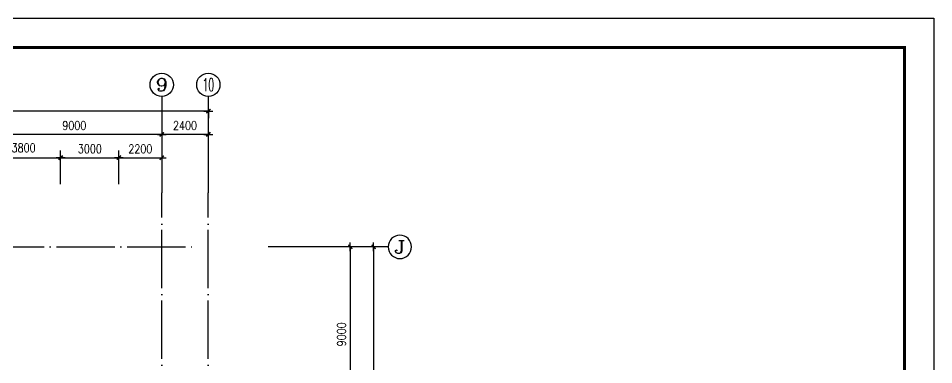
# Model space of a CAD drawing. Extents: x -55219 to 470149, y 494712 to 780039.
# Drawn here: x 23823 to 70931, y 762224 to 780039 of the extents above; entities that cross this region are included whole.
import ezdxf
from ezdxf.enums import TextEntityAlignment as Align

# ---------------------------------------------------------------- set-up
doc = ezdxf.new("R2010")
doc.units = 0
doc.header["$LTSCALE"] = 1500
doc.header["$MEASUREMENT"] = 0
doc.linetypes.add('DOTE', pattern=[2.42, 2, -0.2, 0.02, -0.2])
doc.layers.get('0').update_dxf_attribs({"linetype": 'CONTINUOUS'})
doc.layers.get('DEFPOINTS').update_dxf_attribs({"linetype": 'CONTINUOUS'})
for name, color, linetype in [('AXIS', 3, 'CONTINUOUS'), ('AXIS_TEXT', 7, 'CONTINUOUS'), ('DOTE', 1, 'DOTE'), ('PUB_DIM', 3, 'CONTINUOUS'), ('PUB_TITLE', 4, 'CONTINUOUS')]:
    doc.layers.add(name, color=color, linetype=linetype)
doc.styles.add('COMPLEX', font='COMPLEX')
doc.styles.add('DIM_FONT', font='SIMPLEX.shx', dxfattribs={"width": 0.8})
doc.dimstyles.new('AXIS150', dxfattribs={"dimscale": 1.5, "dimtxt": 300, "dimasz": 1, "dimexe": 250, "dimexo": 300, "dimgap": 150, "dimtad": 1, "dimdec": 0, "dimzin": 0, "dimdsep": 46, "dimtxsty": 'DIM_FONT', "dimblk": '_DIMX', "dimcen": 0.09, "dimse1": 1, "dimse2": 1, "dimclrt": 7, "dimadec": 0, "dimazin": 0, "dimtfac": 1, "dimtdec": 0, "dimtix": 1, "dimtmove": 2, "dimatfit": 3, "dimldrblk": '_DIMX', "dimfxl": 1, "dimtolj": 1, "dimtzin": 0, "dimarcsym": 0})
doc.dimstyles.new('DIMA150', dxfattribs={"dimscale": 1.5, "dimtxt": 300, "dimasz": 1, "dimexe": 250, "dimexo": 300, "dimgap": 150, "dimtad": 1, "dimdec": 0, "dimzin": 0, "dimdsep": 46, "dimtxsty": 'DIM_FONT', "dimblk": '_DIMX', "dimcen": 0.09, "dimse1": 1, "dimclrt": 7, "dimadec": 0, "dimazin": 0, "dimtfac": 1, "dimtdec": 0, "dimtix": 1, "dimtmove": 2, "dimatfit": 3, "dimldrblk": '_DIMX', "dimfxl": 1, "dimtolj": 1, "dimtzin": 0, "dimarcsym": 0})
doc.dimstyles.new('DIMB150', dxfattribs={"dimscale": 1.5, "dimtxt": 300, "dimasz": 1, "dimexe": 250, "dimexo": 300, "dimgap": 150, "dimtad": 1, "dimdec": 0, "dimzin": 0, "dimdsep": 46, "dimtxsty": 'DIM_FONT', "dimblk": '_DIMX', "dimcen": 0.09, "dimse2": 1, "dimclrt": 7, "dimadec": 0, "dimazin": 0, "dimtfac": 1, "dimtdec": 0, "dimtix": 1, "dimtmove": 2, "dimatfit": 3, "dimldrblk": '_DIMX', "dimfxl": 1, "dimtolj": 1, "dimtzin": 0, "dimarcsym": 0})
doc.dimstyles.new('DIMN150', dxfattribs={"dimscale": 1.5, "dimtxt": 300, "dimasz": 1, "dimexe": 250, "dimexo": 300, "dimgap": 150, "dimtad": 1, "dimdec": 0, "dimzin": 0, "dimdsep": 46, "dimtxsty": 'DIM_FONT', "dimblk": '_DIMX', "dimcen": 0.09, "dimclrt": 7, "dimadec": 0, "dimazin": 0, "dimtfac": 1, "dimtdec": 0, "dimtix": 1, "dimtmove": 2, "dimatfit": 3, "dimldrblk": '_DIMX', "dimfxl": 1, "dimtolj": 1, "dimtzin": 0, "dimarcsym": 0})

# ---------------------------------------------------------------- blocks, each defined once
blk = doc.blocks.new('_DIMX')
blk.add_line((-150, 0), (150, 0))
at = {"const_width": 50}
blk.add_lwpolyline([(-70, -70), (70, 70)], dxfattribs=at)
blk = doc.blocks.new('*D1204')
at = {"color": 0, "linetype": 'ByBlock'}
for p, q in [((29003, 771503), (29003, 773246)), ((29004, 772871), (31201, 772871))]:
    blk.add_line(p, q, dxfattribs=at)
at = {"layer": 'DEFPOINTS', "color": 0, "linetype": 'ByBlock'}
for p in [(31203, 772871), (29003, 771053), (31203, 771053)]:
    blk.add_point(p, dxfattribs=at)
at = {"color": 0, "linetype": 'ByBlock', "xscale": 1.5, "yscale": 1.5, "zscale": 1.5, "rotation": 180}
blk.add_blockref('_DIMX', (29003, 772871), dxfattribs=at)
at = {"color": 0, "linetype": 'ByBlock', "xscale": 1.5, "yscale": 1.5, "zscale": 1.5}
blk.add_blockref('_DIMX', (31203, 772871), dxfattribs=at)
at = {"color": 7, "linetype": 'ByBlock', "insert": (30103, 773321), "char_height": 450, "attachment_point": 5, "style": 'DIM_FONT'}
blk.add_mtext('\\A1;2200', dxfattribs=at)
blk = doc.blocks.new('*D1203')
at = {"color": 0, "linetype": 'ByBlock'}
for p, q in [((26003, 771503), (26003, 773246)), ((29003, 771503), (29003, 773246)), ((26004, 772871), (29001, 772871))]:
    blk.add_line(p, q, dxfattribs=at)
at = {"layer": 'DEFPOINTS', "color": 0, "linetype": 'ByBlock'}
for p in [(29003, 772871), (26003, 771053), (29003, 771053)]:
    blk.add_point(p, dxfattribs=at)
at = {"color": 0, "linetype": 'ByBlock', "xscale": 1.5, "yscale": 1.5, "zscale": 1.5, "rotation": 180}
blk.add_blockref('_DIMX', (26003, 772871), dxfattribs=at)
at = {"color": 0, "linetype": 'ByBlock', "xscale": 1.5, "yscale": 1.5, "zscale": 1.5}
blk.add_blockref('_DIMX', (29003, 772871), dxfattribs=at)
at = {"color": 7, "linetype": 'ByBlock', "insert": (27503, 773321), "char_height": 450, "attachment_point": 5, "style": 'DIM_FONT'}
blk.add_mtext('\\A1;3000', dxfattribs=at)
blk = doc.blocks.new('*D1202')
at = {"color": 0, "linetype": 'ByBlock'}
for p, q in [((26003, 771503), (26003, 773246)), ((22204, 772871), (26001, 772871))]:
    blk.add_line(p, q, dxfattribs=at)
at = {"layer": 'DEFPOINTS', "color": 0, "linetype": 'ByBlock'}
for p in [(26003, 772871), (22203, 771053), (26003, 771053)]:
    blk.add_point(p, dxfattribs=at)
at = {"color": 0, "linetype": 'ByBlock', "xscale": 1.5, "yscale": 1.5, "zscale": 1.5, "rotation": 180}
blk.add_blockref('_DIMX', (22203, 772871), dxfattribs=at)
at = {"color": 0, "linetype": 'ByBlock', "xscale": 1.5, "yscale": 1.5, "zscale": 1.5}
blk.add_blockref('_DIMX', (26003, 772871), dxfattribs=at)
at = {"color": 7, "linetype": 'ByBlock', "insert": (24093, 773373), "char_height": 450, "attachment_point": 5, "style": 'DIM_FONT'}
blk.add_mtext('\\A1;3800', dxfattribs=at)
blk = doc.blocks.new('*D984')
at = {"color": 0, "linetype": 'ByBlock'}
blk.add_line((42109, 768280), (42109, 702883), dxfattribs=at)
at = {"layer": 'DEFPOINTS', "color": 0, "linetype": 'ByBlock'}
for p in [(36688, 768281), (36688, 702881), (42109, 702881)]:
    blk.add_point(p, dxfattribs=at)
at = {"color": 0, "linetype": 'ByBlock', "xscale": 1.5, "yscale": 1.5, "zscale": 1.5}
for p, rotation in [((42109, 768281), 90), ((42109, 702881), 270)]:
    blk.add_blockref('_DIMX', p, dxfattribs=dict(at, rotation=rotation))
at = {"color": 7, "linetype": 'ByBlock', "insert": (41659, 735581), "char_height": 450, "attachment_point": 5, "rotation": 90, "style": 'DIM_FONT'}
blk.add_mtext('\\A1;65400', dxfattribs=at)
blk = doc.blocks.new('*D980')
at = {"color": 0, "linetype": 'ByBlock'}
blk.add_line((40909, 768280), (40909, 759283), dxfattribs=at)
at = {"layer": 'DEFPOINTS', "color": 0, "linetype": 'ByBlock'}
for p in [(36873, 768281), (36132, 759281), (40909, 759281)]:
    blk.add_point(p, dxfattribs=at)
at = {"color": 0, "linetype": 'ByBlock', "xscale": 1.5, "yscale": 1.5, "zscale": 1.5}
for p, rotation in [((40909, 768281), 90), ((40909, 759281), 270)]:
    blk.add_blockref('_DIMX', p, dxfattribs=dict(at, rotation=rotation))
at = {"color": 7, "linetype": 'ByBlock', "insert": (40459, 763781), "char_height": 450, "attachment_point": 5, "rotation": 90, "style": 'DIM_FONT'}
blk.add_mtext('\\A1;9000', dxfattribs=at)
blk = doc.blocks.new('_AXISO')
blk.add_circle((0, 0), 0.5)
at = {"layer": 'AXIS_TEXT', "style": 'COMPLEX', "width": 1.041667}
blk.add_attdef('A', text='', height=0.56, dxfattribs=at).set_placement((-0.25, -0.28), (0.25, -0.28), align=Align.FIT)
blk = doc.blocks.new('*D955')
at = {"color": 0, "linetype": 'ByBlock'}
blk.add_line((33601, 774071), (31204, 774071), dxfattribs=at)
at = {"layer": 'DEFPOINTS', "color": 0, "linetype": 'ByBlock'}
for p in [(31203, 774071), (31203, 771056), (33603, 771056)]:
    blk.add_point(p, dxfattribs=at)
at = {"color": 0, "linetype": 'ByBlock', "xscale": 1.5, "yscale": 1.5, "zscale": 1.5, "rotation": 180}
blk.add_blockref('_DIMX', (31203, 774071), dxfattribs=at)
at = {"color": 0, "linetype": 'ByBlock', "xscale": 1.5, "yscale": 1.5, "zscale": 1.5}
blk.add_blockref('_DIMX', (33603, 774071), dxfattribs=at)
at = {"color": 7, "linetype": 'ByBlock', "insert": (32403, 774521), "char_height": 450, "attachment_point": 5, "style": 'DIM_FONT'}
blk.add_mtext('\\A1;2400', dxfattribs=at)
blk = doc.blocks.new('*D952')
at = {"color": 0, "linetype": 'ByBlock'}
for p, q in [((-38896, 775346), (-38896, 774896)), ((33603, 775271), (-38894, 775271)), ((33604, 775346), (33604, 774896))]:
    blk.add_line(p, q, dxfattribs=at)
at = {"layer": 'DEFPOINTS', "color": 0, "linetype": 'ByBlock'}
for p in [(-38896, 775796), (33604, 775796), (-38896, 775271)]:
    blk.add_point(p, dxfattribs=at)
at = {"color": 0, "linetype": 'ByBlock', "xscale": 1.5, "yscale": 1.5, "zscale": 1.5, "rotation": 180}
blk.add_blockref('_DIMX', (-38896, 775271), dxfattribs=at)
at = {"color": 0, "linetype": 'ByBlock', "xscale": 1.5, "yscale": 1.5, "zscale": 1.5}
blk.add_blockref('_DIMX', (33604, 775271), dxfattribs=at)
at = {"color": 7, "linetype": 'ByBlock', "insert": (-2646, 775721), "char_height": 450, "attachment_point": 5, "style": 'DIM_FONT'}
blk.add_mtext('\\A1;72500', dxfattribs=at)
blk = doc.blocks.new('*D946')
at = {"color": 0, "linetype": 'ByBlock'}
blk.add_line((31201, 774071), (22204, 774071), dxfattribs=at)
at = {"layer": 'DEFPOINTS', "color": 0, "linetype": 'ByBlock'}
for p in [(22203, 774071), (22203, 771056), (31203, 771056)]:
    blk.add_point(p, dxfattribs=at)
at = {"color": 0, "linetype": 'ByBlock', "xscale": 1.5, "yscale": 1.5, "zscale": 1.5, "rotation": 180}
blk.add_blockref('_DIMX', (22203, 774071), dxfattribs=at)
at = {"color": 0, "linetype": 'ByBlock', "xscale": 1.5, "yscale": 1.5, "zscale": 1.5}
blk.add_blockref('_DIMX', (31203, 774071), dxfattribs=at)
at = {"color": 7, "linetype": 'ByBlock', "insert": (26703, 774521), "char_height": 450, "attachment_point": 5, "style": 'DIM_FONT'}
blk.add_mtext('\\A1;9000', dxfattribs=at)

msp = doc.modelspace()

# ---------------------------------------------------------------- linework, layer by layer
at = {"layer": 'AXIS'}
for p, q in [((31202.8, 776021.1), (31202.8, 771056.2)), ((33602.5, 776021.1), (33602.5, 771056.2)), ((42859.4, 768281.4), (36688, 768281.4))]:
    msp.add_line(p, q, dxfattribs=at)
at = {"layer": 'DOTE'}
for p, q in [((31202.8, 700819.4), (31202.8, 771056.2)), ((33602.5, 700819.4), (33602.5, 771056.2)), ((-39547.2, 768281.4), (32802.8, 768281.4))]:
    msp.add_line(p, q, dxfattribs=at)
at = {"layer": 'PUB_TITLE'}
msp.add_lwpolyline([(-55219.4, 690938.8), (-55219.4, 780038.8), (70930.6, 780038.8), (70930.6, 690938.8)], close=True, dxfattribs=at)
at = {"layer": 'PUB_TITLE', "const_width": 150}
msp.add_lwpolyline([(-51469.4, 692438.8), (69430.6, 692438.8), (69430.6, 778538.8), (-51469.4, 778538.8)], close=True, dxfattribs=at)

# ---------------------------------------------------------------- block references
at = {"layer": 'AXIS'}
ref = msp.add_blockref('_AXISO', (31202.8, 776621.1), dxfattribs=dict(at, xscale=1200, yscale=1200, zscale=1200))
ref.add_attrib('A', '9', dxfattribs={"layer": 'AXIS_TEXT', "height": 672, "style": 'COMPLEX', "width": 1.339286}).set_placement((30902.8, 776285.1), (31502.8, 776285.1), align=Align.FIT)
ref = msp.add_blockref('_AXISO', (33602.5, 776621.1), dxfattribs=dict(at, xscale=1200, yscale=1200, zscale=1200))
ref.add_attrib('A', '10', dxfattribs={"layer": 'AXIS_TEXT', "height": 672, "style": 'COMPLEX', "width": 0.646552}).set_placement((33302.5, 776285.1), (33902.5, 776285.1), align=Align.FIT)
ref = msp.add_blockref('_AXISO', (43459.4, 768281.4), dxfattribs=dict(at, xscale=-1200, yscale=1200, zscale=1200))
ref.add_attrib('A', 'J', dxfattribs={"layer": 'AXIS_TEXT', "height": 672, "style": 'COMPLEX', "width": 1.704545}).set_placement((43159.4, 767945.4), (43759.4, 767945.4), align=Align.FIT)

# ---------------------------------------------------------------- dimensions: what is measured, and where the dimension line sits
for p1, p2, distance, picture, middle in [((31202.8, 771056.2), (22202.8, 771056.2), -3014.9, '*D946', (26702.8, 774521.1)), ((33602.5, 771056.2), (31202.8, 771056.2), -3014.9, '*D955', (32402.7, 774521.1)), ((36688, 768281.4), (36688, 702881.4), 5421.4, '*D984', (41659.4, 735581.4))]:
    dim = msp.add_aligned_dim(p1=p1, p2=p2, distance=distance, dimstyle='AXIS150', dxfattribs=at)
    dim.commit()
    dim.dimension.update_dxf_attribs({"geometry": picture, "text_midpoint": middle})
dim = msp.add_linear_dim(base=(40909.4, 759281.4), p1=(36873.4, 768281.4), p2=(36131.6, 759281.4), angle=270, dimstyle='AXIS150', dxfattribs=at)
dim.commit()
dim.dimension.update_dxf_attribs({"geometry": '*D980', "text_midpoint": (40459.4, 763781.4)})
at = {"layer": 'PUB_DIM'}
for p1, p2, distance, dimstyle, picture, middle in [((33604, 775795.6), (-38895.7, 775795.6), 524.5, 'DIMN150', '*D952', (-2645.8, 775721.1)), ((26002.8, 771052.6), (29002.8, 771052.6), 1818.4, 'DIMN150', '*D1203', (27502.8, 773321.1)), ((29002.8, 771052.6), (31202.8, 771052.6), 1818.4, 'DIMB150', '*D1204', (30102.8, 773321.1))]:
    dim = msp.add_aligned_dim(p1=p1, p2=p2, distance=distance, dimstyle=dimstyle, dxfattribs=at)
    dim.commit()
    dim.dimension.update_dxf_attribs({"geometry": picture, "text_midpoint": middle})
dim = msp.add_linear_dim(base=(26002.8, 772871.1), p1=(22202.8, 771052.6), p2=(26002.8, 771052.6), angle=0, dimstyle='DIMA150', dxfattribs=at)
dim.commit()
dim.dimension.update_dxf_attribs({"geometry": '*D1202', "text_midpoint": (24093.4, 773372.5), "dimtype": 161})

doc.saveas('drawing.dxf')
